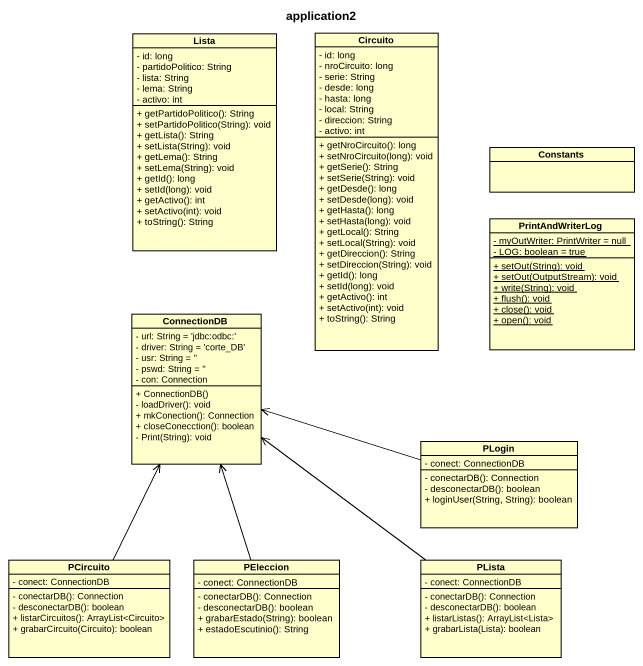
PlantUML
@startuml
title application2
hide circle
hide empty members
skinparam classAttributeIconSize 0
class Lista {
  - id: long
  - partidoPolitico: String
  - lista: String
  - lema: String
  - activo: int
  + getPartidoPolitico(): String
  + setPartidoPolitico(String): void
  + getLista(): String
  + setLista(String): void
  + getLema(): String
  + setLema(String): void
  + getId(): long
  + setId(long): void
  + getActivo(): int
  + setActivo(int): void
  + toString(): String
}
class Circuito {
  - id: long
  - nroCircuito: long
  - serie: String
  - desde: long
  - hasta: long
  - local: String
  - direccion: String
  - activo: int
  + getNroCircuito(): long
  + setNroCircuito(long): void
  + getSerie(): String
  + setSerie(String): void
  + getDesde(): long
  + setDesde(long): void
  + getHasta(): long
  + setHasta(long): void
  + getLocal(): String
  + setLocal(String): void
  + getDireccion(): String
  + setDireccion(String): void
  + getId(): long
  + setId(long): void
  + getActivo(): int
  + setActivo(int): void
  + toString(): String
}
class Constants
class PrintAndWriterLog {
  {static} - myOutWriter: PrintWriter = null
  {static} - LOG: boolean = true
  {static} + setOut(String): void
  {static} + setOut(OutputStream): void
  {static} + write(String): void
  {static} + flush(): void
  {static} + close(): void
  {static} + open(): void
}
class ConnectionDB {
  - url: String = 'jdbc:odbc:'
  - driver: String = 'corte_DB'
  - usr: String = ''
  - pswd: String = ''
  - con: Connection
  + ConnectionDB()
  - loadDriver(): void
  + mkConection(): Connection
  + closeConecction(): boolean
  - Print(String): void
}
class PLogin {
  - conect: ConnectionDB
  - conectarDB(): Connection
  - desconectarDB(): boolean
  + loginUser(String, String): boolean
}
class PCircuito {
  - conect: ConnectionDB
  - conectarDB(): Connection
  - desconectarDB(): boolean
  + listarCircuitos(): ArrayList<Circuito>
  + grabarCircuito(Circuito): boolean
}
class PEleccion {
  - conect: ConnectionDB
  - conectarDB(): Connection
  - desconectarDB(): boolean
  + grabarEstado(String): boolean
  + estadoEscutinio(): String
}
class PLista {
  - conect: ConnectionDB
  - conectarDB(): Connection
  - desconectarDB(): boolean
  + listarListas(): ArrayList<Lista>
  + grabarLista(Lista): boolean
}
PLogin -left-> ConnectionDB
PCircuito -up-> ConnectionDB
PEleccion -up-> ConnectionDB
PLista -up-> ConnectionDB
@enduml
